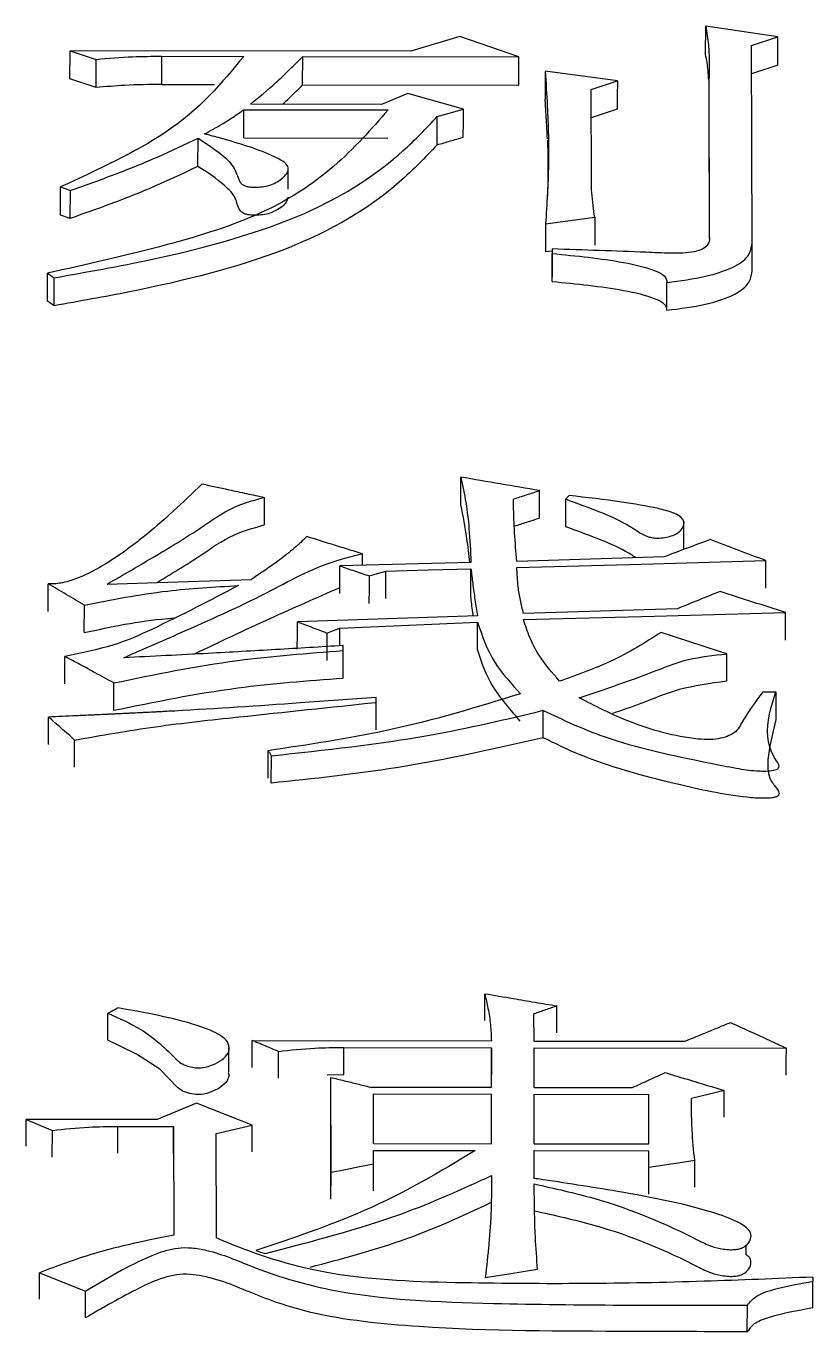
# Model space of a CAD drawing. Header units: millimetres. Extents: x 2301 to 4250, y 838 to 2217.
# Drawn here: x 2709.331 to 2711.928, y 2007.479 to 2011.79 of the extents above; entities that cross this region are included whole.
import ezdxf

# ---------------------------------------------------------------- set-up
doc = ezdxf.new("R2010")
doc.units = ezdxf.units.MM

msp = doc.modelspace()

# ---------------------------------------------------------------- linework, layer by layer
at = {"color": 7, "linetype": 'Continuous', "lineweight": 25}
for p, q in [((2711.5737, 2011.6963), (2711.574, 2011.7896)), ((2711.812, 2011.7538), (2711.574, 2011.7896)), ((2710.7628, 2011.7557), (2710.6006, 2011.7064)), ((2710.9576, 2011.6879), (2710.7628, 2011.7557)), ((2711.7256, 2011.7256), (2711.812, 2011.7538)), ((2709.4754, 2011.6153), (2709.4756, 2011.7085)), ((2709.4756, 2011.7085), (2709.5622, 2011.6798)), ((2710.6006, 2011.7064), (2709.4756, 2011.7085)), ((2711.7271, 2011.0716), (2711.7256, 2011.7256)), ((2709.562, 2011.5867), (2709.5622, 2011.6798)), ((2709.7783, 2011.5969), (2709.7786, 2011.6901)), ((2709.7786, 2011.6901), (2710.0489, 2011.6896)), ((2710.2435, 2011.5961), (2710.2437, 2011.6892)), ((2710.2437, 2011.6892), (2710.9576, 2011.6879)), ((2711.8118, 2011.6605), (2711.7253, 2011.6324)), ((2709.562, 2011.5867), (2709.4754, 2011.6153)), ((2711.0443, 2011.6413), (2711.0441, 2011.5482)), ((2711.2824, 2011.6086), (2711.0443, 2011.6413)), ((2711.5865, 2011.0906), (2711.5852, 2011.6188)), ((2711.5852, 2011.6036), (2711.5852, 2011.6188)), ((2709.7783, 2011.5969), (2709.9528, 2011.5966)), ((2710.2435, 2011.5961), (2710.9574, 2011.5947)), ((2711.1959, 2011.58), (2711.2824, 2011.6086)), ((2711.1966, 2011.2812), (2711.1959, 2011.58)), ((2711.585, 2011.5258), (2711.5852, 2011.6036)), ((2710.5037, 2011.5309), (2710.071, 2011.5317)), ((2710.5902, 2011.5668), (2710.5037, 2011.5309)), ((2710.7742, 2011.5159), (2710.5902, 2011.5668)), ((2711.586, 2011.0883), (2711.585, 2011.5258)), ((2710.0492, 2011.4207), (2710.0494, 2011.5136)), ((2710.0494, 2011.5136), (2710.5254, 2011.5127)), ((2710.6874, 2011.3978), (2710.6876, 2011.4907)), ((2710.6877, 2011.4907), (2710.7742, 2011.5159)), ((2711.2821, 2011.5156), (2711.1956, 2011.487)), ((2710.0492, 2011.4207), (2710.5251, 2011.4198)), ((2710.1958, 2011.2515), (2710.196, 2011.3183)), ((2709.444, 2011.166), (2709.4442, 2011.2586)), ((2709.4443, 2011.2585), (2709.4767, 2011.2474)), ((2709.4765, 2011.1548), (2709.4767, 2011.2474)), ((2709.4765, 2011.1548), (2709.444, 2011.166)), ((2711.0455, 2011.1366), (2711.2077, 2011.1587)), ((2711.2077, 2011.1587), (2711.2075, 2011.0662)), ((2711.0455, 2011.1366), (2711.0453, 2011.0441)), ((2711.0673, 2011.054), (2711.0671, 2010.9617)), ((2711.0673, 2011.054), (2711.0674, 2011.039)), ((2711.7269, 2010.9792), (2711.7271, 2011.0716)), ((2711.0673, 2011.0471), (2711.0453, 2011.0441)), ((2711.0671, 2010.9467), (2711.0674, 2011.039)), ((2709.4014, 2010.8819), (2709.4016, 2010.9741)), ((2709.4016, 2010.9741), (2709.4233, 2010.9589)), ((2711.0671, 2010.9467), (2711.0671, 2010.9617)), ((2709.4231, 2010.8667), (2709.4014, 2010.8819)), ((2710.1167, 2010.2341), (2710.1164, 2010.1428)), ((2711.1121, 2010.1369), (2711.1123, 2010.2281)), ((2711.502, 2010.0622), (2711.5022, 2010.1526)), ((2710.4415, 2010.0095), (2710.4416, 2010.0481)), ((2709.5227, 2009.7875), (2709.5229, 2009.8783)), ((2710.8208, 2009.7317), (2710.8211, 2009.8224)), ((2710.3775, 2009.6377), (2710.3777, 2009.7282)), ((2710.3777, 2009.7282), (2710.3777, 2009.7448)), ((2711.6432, 2009.627), (2711.6434, 2009.7175)), ((2709.6205, 2009.531), (2709.6207, 2009.6215)), ((2711.7625, 2009.5924), (2711.8058, 2009.5923)), ((2711.8058, 2009.5923), (2711.8056, 2009.502)), ((2710.4859, 2009.4668), (2710.4862, 2009.5572)), ((2710.4862, 2009.5571), (2710.4861, 2009.5739)), ((2709.4043, 2009.4186), (2709.4045, 2009.5088)), ((2711.0376, 2009.4406), (2711.0379, 2009.531)), ((2709.4906, 2009.343), (2709.4909, 2009.433)), ((2710.1292, 2009.3076), (2710.1295, 2009.3977)), ((2710.1401, 2009.2907), (2710.1403, 2009.3808)), ((2709.6006, 2008.4423), (2709.6008, 2008.5313)), ((2711.0072, 2008.4393), (2711.0071, 2008.5287)), ((2710.0003, 2008.4196), (2710.0003, 2008.4245)), ((2710.0767, 2008.3525), (2710.0769, 2008.4411)), ((2710.0769, 2008.4411), (2710.8666, 2008.4396)), ((2711.0072, 2008.4393), (2711.5048, 2008.4384)), ((2710.0001, 2008.3355), (2710.0003, 2008.4148)), ((2710.1633, 2008.3165), (2710.1635, 2008.405)), ((2710.3796, 2008.3292), (2710.3798, 2008.4181)), ((2710.3798, 2008.4181), (2710.8666, 2008.4172)), ((2710.8666, 2008.4172), (2710.8664, 2008.3287)), ((2710.8668, 2008.2867), (2710.8666, 2008.4172)), ((2711.0072, 2008.4169), (2711.8402, 2008.4154)), ((2711.0074, 2008.2864), (2711.0072, 2008.4169)), ((2710.3243, 2008.328), (2710.3796, 2008.3292)), ((2710.3372, 2008.0055), (2710.3367, 2008.3192)), ((2710.4666, 2008.2874), (2710.8668, 2008.2867)), ((2710.4774, 2008.2648), (2710.8668, 2008.2641)), ((2710.4776, 2008.1013), (2710.4774, 2008.2648)), ((2710.8671, 2008.1005), (2710.8668, 2008.2641)), ((2711.0074, 2008.2864), (2711.3319, 2008.2858)), ((2711.0075, 2008.2638), (2711.3861, 2008.2631)), ((2711.0077, 2008.1003), (2711.0075, 2008.2638)), ((2711.3858, 2008.1748), (2711.3861, 2008.2631)), ((2711.3863, 2008.0996), (2711.3861, 2008.2631)), ((2709.8933, 2008.2342), (2709.7636, 2008.18)), ((2710.0773, 2008.1612), (2709.8933, 2008.2342)), ((2710.3369, 2007.9171), (2710.3365, 2008.2305)), ((2709.3307, 2008.0926), (2709.3309, 2008.1808)), ((2709.3309, 2008.1808), (2709.4175, 2008.1443)), ((2709.7636, 2008.18), (2709.3309, 2008.1808)), ((2709.4172, 2008.0561), (2709.4175, 2008.1443)), ((2709.6336, 2008.0689), (2709.6338, 2008.1575)), ((2709.6338, 2008.1575), (2709.8177, 2008.1572)), ((2709.8177, 2008.1572), (2709.8182, 2007.799)), ((2709.9584, 2008.1341), (2710.0773, 2008.1612)), ((2709.9588, 2007.7895), (2709.9584, 2008.1341)), ((2710.4776, 2008.1013), (2710.8671, 2008.1005)), ((2710.4777, 2008.0784), (2710.8128, 2008.0778)), ((2710.4777, 2008.0327), (2710.4777, 2008.0784)), ((2711.0077, 2008.1003), (2711.3863, 2008.0996)), ((2711.0077, 2008.0775), (2711.3863, 2008.0768)), ((2711.0078, 2007.9859), (2711.0077, 2008.0775)), ((2711.3861, 2007.9887), (2711.3863, 2008.0768)), ((2711.3864, 2008.0219), (2711.3863, 2008.0768)), ((2710.3369, 2007.9176), (2710.3372, 2008.0055)), ((2711.3862, 2007.9339), (2711.3864, 2008.0219)), ((2711.7077, 2007.8227), (2711.7077, 2007.8246)), ((2711.7074, 2007.7364), (2711.7075, 2007.7664)), ((2709.3749, 2007.6743), (2709.5264, 2007.6133)), ((2711.9275, 2007.5588), (2711.9278, 2007.6462)), ((2711.9277, 2007.6602), (2711.9278, 2007.6462)), ((2709.5262, 2007.5254), (2709.5264, 2007.6133)), ((2711.7113, 2007.4793), (2711.7116, 2007.5671))]:
    msp.add_line(p, q, dxfattribs=at)
at = {"color": 7, "linetype": 'Continuous', "lineweight": 25, "flags": 128}
for points in [[(2711.8118, 2011.6605), (2711.8119, 2011.7128), (2711.812, 2011.7538)], [(2710.9574, 2011.5947), (2710.9575, 2011.6469), (2710.9576, 2011.6879)], [(2711.2824, 2011.6086), (2711.2822, 2011.5565), (2711.2821, 2011.5156)], [(2710.7739, 2011.423), (2710.7741, 2011.475), (2710.7742, 2011.5159)], [(2709.898, 2011.3266), (2709.898, 2011.3576), (2709.8981, 2011.3885), (2709.8982, 2011.4194)], [(2709.423, 2010.8667), (2709.4232, 2010.9079), (2709.4232, 2010.9334), (2709.4233, 2010.9589)], [(2711.4459, 2010.8515), (2711.446, 2010.8791), (2711.4461, 2010.9067), (2711.4462, 2010.9437)], [(2710.7658, 2010.2094), (2710.7659, 2010.2605), (2710.766, 2010.3007)], [(2711.0255, 2010.165), (2711.0256, 2010.2161), (2711.0257, 2010.2563)], [(2710.799, 2010.0189), (2710.5827, 2010.0132), (2710.3664, 2010.0075)], [(2711.4372, 2010.038), (2711.1938, 2010.0303), (2710.9505, 2010.0227)], [(2710.9505, 2010.0023), (2711.3615, 2010.0138), (2711.7726, 2010.0252)], [(2711.7723, 2009.9342), (2711.7725, 2009.9852), (2711.7726, 2010.0252)], [(2710.3661, 2009.9166), (2710.3663, 2009.9675), (2710.3664, 2010.0075)], [(2710.4635, 2009.8839), (2710.4637, 2009.9347), (2710.4638, 2009.9747)], [(2710.4638, 2009.9747), (2710.4908, 2009.9828), (2710.5178, 2009.9909)], [(2710.5176, 2009.9), (2710.5177, 2009.9509), (2710.5178, 2009.9909)], [(2710.5178, 2009.9909), (2710.6585, 2009.9947), (2710.7991, 2009.9986)], [(2710.7988, 2009.9076), (2710.799, 2009.9585), (2710.7991, 2009.9986)], [(2709.4035, 2009.8573), (2709.4036, 2009.9027), (2709.4037, 2009.9481)], [(2709.5986, 2009.9478), (2709.7978, 2009.9542), (2709.9361, 2009.9587), (2710.0744, 2009.9632)], [(2711.4808, 2009.8664), (2711.2266, 2009.8587), (2710.9724, 2009.851)], [(2710.9725, 2009.8304), (2711.4051, 2009.8419), (2711.8378, 2009.8535)], [(2711.8376, 2009.7628), (2711.8377, 2009.8135), (2711.8378, 2009.8535)], [(2710.2258, 2009.7329), (2710.226, 2009.7836), (2710.2261, 2009.8235)], [(2710.821, 2009.843), (2710.5235, 2009.8333), (2710.2261, 2009.8235)], [(2710.3235, 2009.7862), (2710.3451, 2009.7945), (2710.3667, 2009.8027)], [(2710.3666, 2009.7441), (2710.3666, 2009.7628), (2710.3667, 2009.8027)], [(2710.3667, 2009.8027), (2710.5939, 2009.8126), (2710.821, 2009.8224)], [(2710.3235, 2009.7862), (2710.3234, 2009.7355), (2710.3233, 2009.6956)], [(2709.458, 2009.6187), (2709.4581, 2009.6415), (2709.4582, 2009.6644), (2709.4583, 2009.7092)], [(2710.8445, 2008.5069), (2710.8446, 2008.5565), (2710.8447, 2008.5957)], [(2711.0825, 2008.4665), (2711.0826, 2008.5161), (2711.0828, 2008.5553)], [(2709.9977, 2008.3349), (2710.001, 2008.3269), (2709.9931, 2008.3042), (2709.9672, 2008.2824), (2709.9279, 2008.2658), (2709.9101, 2008.2626), (2709.8907, 2008.2625), (2709.8707, 2008.2658), (2709.8473, 2008.2744), (2709.8304, 2008.286), (2709.772, 2008.3462), (2709.6946, 2008.3964), (2709.6006, 2008.4423), (2709.6006, 2008.4423)], [(2711.8399, 2008.3268), (2711.8401, 2008.3763), (2711.8402, 2008.4154)], [(2710.3365, 2008.2309), (2710.3366, 2008.2802), (2710.3367, 2008.3192)], [(2710.8666, 2008.1758), (2710.8667, 2008.225), (2710.8668, 2008.2641)], [(2711.6348, 2008.2762), (2711.5909, 2008.2653), (2711.5588, 2008.2573), (2711.5267, 2008.2493)], [(2711.6346, 2008.1879), (2711.6347, 2008.2372), (2711.6348, 2008.2762)], [(2709.8175, 2008.069), (2709.8176, 2008.1182), (2709.8177, 2008.1572)], [(2710.0771, 2008.0731), (2710.0772, 2008.1223), (2710.0773, 2008.1612)], [(2711.5378, 2008.0445), (2711.4902, 2008.0374), (2711.4383, 2008.0296), (2711.3864, 2008.0219)], [(2711.5376, 2007.9565), (2711.5377, 2008.0056), (2711.5378, 2008.0445)], [(2710.4777, 2008.0327), (2710.4316, 2008.0238), (2710.3844, 2008.0146), (2710.3372, 2008.0055)], [(2710.4775, 2007.9448), (2710.4776, 2007.9938), (2710.4777, 2008.0327)], [(2710.0887, 2007.7475), (2710.1049, 2007.7428), (2710.1211, 2007.7381)], [(2709.3746, 2007.5869), (2709.3747, 2007.6086), (2709.3748, 2007.6308), (2709.3749, 2007.6743)], [(2711.0191, 2007.6852), (2710.9717, 2007.6777), (2710.9244, 2007.6701), (2710.846, 2007.6576)]]:
    msp.add_lwpolyline(points, dxfattribs=at)
at = {"color": 7, "linetype": 'Continuous', "lineweight": 25}
for points, knots in [([(2711.574, 2011.7896), (2711.5775, 2011.7689), (2711.584, 2011.7303), (2711.5857, 2011.6733), (2711.5854, 2011.637), (2711.5852, 2011.6188)], [0, 0, 0, 0, 0.366433, 0.683152, 1, 1, 1, 1]), ([(2710.0489, 2011.6896), (2709.9775, 2011.6029), (2709.8488, 2011.4464), (2709.5689, 2011.3165), (2709.4442, 2011.2586)], [0, 0, 0, 0, 0.554519, 1, 1, 1, 1]), ([(2709.5622, 2011.6798), (2709.602, 2011.6833), (2709.6731, 2011.6895), (2709.7463, 2011.6899), (2709.7786, 2011.6901)], [0, 0, 0, 0, 0.558835, 1, 1, 1, 1]), ([(2710.071, 2011.5317), (2710.0997, 2011.5553), (2710.1455, 2011.5932), (2710.2006, 2011.646), (2710.2293, 2011.6748), (2710.2437, 2011.6892)], [0, 0, 0, 0, 0.4553511, 0.7276233, 1, 1, 1, 1]), ([(2711.5838, 2011.6112), (2711.5833, 2011.6218), (2711.5822, 2011.6503), (2711.577, 2011.6785), (2711.5737, 2011.6963)], [0, 0, 0, 0, 0.371765, 1, 1, 1, 1]), ([(2711.0443, 2011.6413), (2711.0467, 2011.6026), (2711.0529, 2011.5007), (2711.057, 2011.3649), (2711.0518, 2011.235), (2711.0476, 2011.1694), (2711.0455, 2011.1366)], [0, 0, 0, 0, 0.234653, 0.617199, 0.808588, 1, 1, 1, 1]), ([(2709.7783, 2011.5969), (2709.7372, 2011.5966), (2709.664, 2011.596), (2709.5931, 2011.5895), (2709.562, 2011.5867)], [0, 0, 0, 0, 0.561085, 1, 1, 1, 1]), ([(2710.1773, 2011.5315), (2710.1848, 2011.5385), (2710.2077, 2011.56), (2710.2291, 2011.5816), (2710.2435, 2011.5961)], [0, 0, 0, 0, 0.327666, 1, 1, 1, 1]), ([(2711.0514, 2011.4167), (2711.0514, 2011.4178), (2711.0511, 2011.4238), (2711.0503, 2011.4396), (2711.0493, 2011.4591), (2711.0482, 2011.4785), (2711.0475, 2011.4907), (2711.0468, 2011.5028), (2711.0462, 2011.5125), (2711.0455, 2011.5241), (2711.0449, 2011.5352), (2711.0443, 2011.5439), (2711.0441, 2011.5482)], [0, 0, 0, 0, 0.025593, 0.136332, 0.357811, 0.468551, 0.57929, 0.63466, 0.7454, 0.800769, 0.900385, 1, 1, 1, 1]), ([(2710.5254, 2011.5127), (2710.4148, 2011.3861), (2710.2129, 2011.155), (2709.6542, 2011.0304), (2709.4016, 2010.9741)], [0, 0, 0, 0, 0.547825, 1, 1, 1, 1]), ([(2709.4233, 2010.9589), (2709.5309, 2010.9779), (2709.8337, 2011.0315), (2710.2824, 2011.1596), (2710.5459, 2011.3408), (2710.6518, 2011.4528), (2710.6876, 2011.4907)], [0, 0, 0, 0, 0.181249, 0.51022, 0.834425, 1, 1, 1, 1]), ([(2709.9198, 2011.4339), (2709.939, 2011.4444), (2709.9723, 2011.4624), (2710.0147, 2011.4892), (2710.0378, 2011.5055), (2710.0494, 2011.5136)], [0, 0, 0, 0, 0.40584, 0.702619, 1, 1, 1, 1]), ([(2710.6874, 2011.3978), (2710.6483, 2011.3563), (2710.5316, 2011.2324), (2710.2327, 2011.0451), (2709.778, 2010.9293), (2709.5065, 2010.8814), (2709.4231, 2010.8667)], [0, 0, 0, 0, 0.181362, 0.542096, 0.859345, 1, 1, 1, 1]), ([(2709.4767, 2011.2474), (2709.5266, 2011.2649), (2709.6274, 2011.3004), (2709.7684, 2011.3579), (2709.8549, 2011.3989), (2709.8982, 2011.4194)], [0, 0, 0, 0, 0.327502, 0.663046, 1, 1, 1, 1]), ([(2709.8982, 2011.4194), (2709.9205, 2011.4049), (2709.964, 2011.3767), (2710.016, 2011.3315), (2710.0275, 2011.296), (2710.0367, 2011.2737), (2710.0444, 2011.266), (2710.0553, 2011.2611), (2710.069, 2011.2584), (2710.0879, 2011.2573), (2710.1105, 2011.2587), (2710.1355, 2011.2637), (2710.1647, 2011.2767), (2710.1877, 2011.2955), (2710.1988, 2011.3167), (2710.1895, 2011.3382), (2710.1193, 2011.3761), (2710.0202, 2011.4067), (2709.9372, 2011.4292), (2709.9198, 2011.4339)], [0, 0, 0, 0, 0.119379, 0.233045, 0.347089, 0.372159, 0.392493, 0.404558, 0.416669, 0.432853, 0.454708, 0.476799, 0.507455, 0.574094, 0.62196, 0.65893, 0.726108, 0.942436, 1, 1, 1, 1]), ([(2710.6874, 2011.3978), (2710.6947, 2011.3999), (2710.7091, 2011.4041), (2710.7307, 2011.4104), (2710.7523, 2011.4167), (2710.7667, 2011.4209), (2710.7739, 2011.423)], [0, 0, 0, 0, 0.25, 0.5, 0.749999, 1, 1, 1, 1]), ([(2711.0515, 2011.4127), (2711.0524, 2011.3846), (2711.0544, 2011.3203), (2711.0522, 2011.2609), (2711.051, 2011.2273)], [0, 0, 0, 0, 0.436542, 1, 1, 1, 1]), ([(2709.898, 2011.3266), (2709.8563, 2011.3068), (2709.7713, 2011.2665), (2709.6306, 2011.209), (2709.5279, 2011.1729), (2709.4765, 2011.1548)], [0, 0, 0, 0, 0.324501, 0.661532, 1, 1, 1, 1]), ([(2710.1949, 2011.2251), (2710.1931, 2011.2185), (2710.1884, 2011.2014), (2710.1626, 2011.1824), (2710.1308, 2011.1699), (2710.1068, 2011.1656), (2710.0839, 2011.1647), (2710.066, 2011.1662), (2710.0537, 2011.169), (2710.0434, 2011.174), (2710.0278, 2011.1914), (2710.0264, 2011.2234), (2709.9793, 2011.273), (2709.9287, 2011.3063), (2709.898, 2011.3266)], [0, 0, 0, 0, 0.076313, 0.196799, 0.234784, 0.273104, 0.309128, 0.332236, 0.350897, 0.369558, 0.403187, 0.558357, 0.731446, 1, 1, 1, 1]), ([(2711.2077, 2011.1587), (2711.2058, 2011.1716), (2711.2017, 2011.1985), (2711.1975, 2011.2394), (2711.1969, 2011.2672), (2711.1966, 2011.2812)], [0, 0, 0, 0, 0.315175, 0.657489, 1, 1, 1, 1]), ([(2711.5867, 2011.0906), (2711.5862, 2011.0826), (2711.5854, 2011.0699), (2711.5665, 2011.0535), (2711.5264, 2011.04), (2711.4561, 2011.0395), (2711.3022, 2011.0462), (2711.1712, 2011.0506), (2711.0673, 2011.054)], [0, 0, 0, 0, 0.10163, 0.162723, 0.225538, 0.354202, 0.488391, 1, 1, 1, 1]), ([(2711.4462, 2010.9437), (2711.49, 2010.9493), (2711.5763, 2010.9604), (2711.6724, 2010.9931), (2711.7211, 2011.0329), (2711.7251, 2011.0587), (2711.7271, 2011.0716)], [0, 0, 0, 0, 0.2920999, 0.5740182, 0.7884709, 1, 1, 1, 1]), ([(2711.0674, 2011.039), (2711.1476, 2011.031), (2711.2686, 2011.0191), (2711.3936, 2010.9904), (2711.4423, 2010.9651), (2711.4449, 2010.9508), (2711.4462, 2010.9437)], [0, 0, 0, 0, 0.513291, 0.773413, 0.888294, 1, 1, 1, 1]), ([(2711.4459, 2010.8515), (2711.4898, 2010.8571), (2711.576, 2010.8682), (2711.6721, 2010.9009), (2711.7209, 2010.9406), (2711.7249, 2010.9664), (2711.7269, 2010.9792)], [0, 0, 0, 0, 0.292255, 0.574211, 0.788589, 1, 1, 1, 1]), ([(2711.0671, 2010.9467), (2711.1474, 2010.9387), (2711.2683, 2010.9268), (2711.3933, 2010.8981), (2711.4421, 2010.8729), (2711.4447, 2010.8586), (2711.4459, 2010.8515)], [0, 0, 0, 0, 0.5134408, 0.7735643, 0.8883897, 1, 1, 1, 1]), ([(2709.9115, 2010.2784), (2709.8489, 2010.2181), (2709.7533, 2010.1261), (2709.6115, 2010.0225), (2709.5203, 2009.9736), (2709.4638, 2009.9542), (2709.4281, 2009.9484), (2709.412, 2009.9482), (2709.4037, 2009.9481)], [0, 0, 0, 0, 0.493285, 0.7524365, 0.8836958, 0.9508034, 0.9748304, 1, 1, 1, 1]), ([(2709.9115, 2010.2784), (2709.9411, 2010.272), (2709.9901, 2010.2614), (2710.0585, 2010.2467), (2710.0973, 2010.2383), (2710.1167, 2010.2341)], [0, 0, 0, 0, 0.4319115, 0.7166767, 1, 1, 1, 1]), ([(2710.766, 2010.3007), (2710.7718, 2010.2727), (2710.7834, 2010.2166), (2710.7945, 2010.1228), (2710.7974, 2010.0565), (2710.799, 2010.0189)], [0, 0, 0, 0, 0.30129, 0.602619, 1, 1, 1, 1]), ([(2711.0257, 2010.2563), (2710.9825, 2010.2637), (2710.8959, 2010.2785), (2710.8093, 2010.2933), (2710.766, 2010.3007)], [0, 0, 0, 0, 0.5, 1, 1, 1, 1]), ([(2709.5986, 2009.9478), (2709.6518, 2009.9786), (2709.7626, 2010.0428), (2709.9052, 2010.1298), (2710.0051, 2010.2029), (2710.0886, 2010.2262), (2710.1167, 2010.2341)], [0, 0, 0, 0, 0.313515, 0.65412, 0.883724, 1, 1, 1, 1]), ([(2710.9393, 2010.2285), (2710.9537, 2010.2331), (2710.9825, 2010.2424), (2711.0113, 2010.2517), (2711.0257, 2010.2563)], [0, 0, 0, 0, 0.500003, 1, 1, 1, 1]), ([(2711.1123, 2010.2281), (2711.1496, 2010.2145), (2711.2207, 2010.1887), (2711.3065, 2010.1515), (2711.3503, 2010.1207), (2711.3794, 2010.1043), (2711.4035, 2010.0996), (2711.4238, 2010.0995), (2711.4453, 2010.1024), (2711.4673, 2010.1085), (2711.4879, 2010.1195), (2711.5011, 2010.1359), (2711.5048, 2010.1546), (2711.4904, 2010.1711), (2711.4627, 2010.186), (2711.3964, 2010.2025), (2711.2819, 2010.2219), (2711.1812, 2010.2335), (2711.1231, 2010.2402)], [0, 0, 0, 0, 0.140264, 0.267254, 0.345646, 0.385188, 0.401719, 0.418238, 0.440912, 0.464408, 0.491868, 0.534525, 0.581031, 0.616575, 0.651949, 0.706774, 0.83095, 1, 1, 1, 1]), ([(2711.1123, 2010.2281), (2711.1133, 2010.2292), (2711.1155, 2010.2317), (2711.1191, 2010.2357), (2711.1218, 2010.2387), (2711.1231, 2010.2401)], [0, 0, 0, 0, 0.259135, 0.629567, 1, 1, 1, 1]), ([(2710.7949, 2010.0188), (2710.7922, 2010.0454), (2710.7857, 2010.1094), (2710.7731, 2010.1725), (2710.7658, 2010.2094)], [0, 0, 0, 0, 0.416408, 1, 1, 1, 1]), ([(2710.9505, 2010.0227), (2710.9478, 2010.0541), (2710.9436, 2010.1043), (2710.9403, 2010.1728), (2710.9396, 2010.2099), (2710.9393, 2010.2285)], [0, 0, 0, 0, 0.456371, 0.728172, 1, 1, 1, 1]), ([(2711.0255, 2010.165), (2711.0111, 2010.1604), (2710.9833, 2010.1515), (2710.9556, 2010.1425), (2710.9422, 2010.1382)], [0, 0, 0, 0, 0.5191874, 1, 1, 1, 1]), ([(2709.7629, 2009.9531), (2709.8163, 2009.9853), (2709.9072, 2010.0401), (2710.0049, 2010.1117), (2710.0884, 2010.135), (2710.1164, 2010.1428)], [0, 0, 0, 0, 0.486507, 0.827387, 1, 1, 1, 1]), ([(2710.258, 2010.105), (2710.2441, 2010.0919), (2710.2163, 2010.0656), (2710.1558, 2010.0181), (2710.106, 2009.9845), (2710.0744, 2009.9632)], [0, 0, 0, 0, 0.267683, 0.535366, 1, 1, 1, 1]), ([(2710.258, 2010.105), (2710.2847, 2010.0967), (2710.3288, 2010.0831), (2710.3899, 2010.0641), (2710.4244, 2010.0534), (2710.4416, 2010.0481)], [0, 0, 0, 0, 0.437024, 0.719229, 1, 1, 1, 1]), ([(2711.3433, 2010.0351), (2711.3322, 2010.0421), (2711.2959, 2010.0651), (2711.2168, 2010.0989), (2711.1471, 2010.1242), (2711.1121, 2010.1369)], [0, 0, 0, 0, 0.1788504, 0.5866379, 1, 1, 1, 1]), ([(2711.5885, 2010.0944), (2711.5633, 2010.0851), (2711.5129, 2010.0663), (2711.4624, 2010.0474), (2711.4372, 2010.038)], [0, 0, 0, 0, 0.5000019, 1, 1, 1, 1]), ([(2711.7726, 2010.0252), (2711.7419, 2010.0368), (2711.6806, 2010.0599), (2711.6192, 2010.0829), (2711.5885, 2010.0944)], [0, 0, 0, 0, 0.5, 1, 1, 1, 1]), ([(2709.6529, 2009.7047), (2709.7212, 2009.7345), (2709.8874, 2009.8072), (2710.1274, 2009.9151), (2710.2961, 2010.0133), (2710.419, 2010.0427), (2710.4416, 2010.0481)], [0, 0, 0, 0, 0.257957, 0.627978, 0.931661, 1, 1, 1, 1]), ([(2710.3664, 2010.0075), (2710.3826, 2010.002), (2710.4151, 2009.9911), (2710.4475, 2009.9802), (2710.4638, 2009.9747)], [0, 0, 0, 0, 0.5, 1, 1, 1, 1]), ([(2710.7991, 2009.9986), (2710.8009, 2009.9822), (2710.8047, 2009.9482), (2710.812, 2009.8963), (2710.818, 2009.8608), (2710.821, 2009.843)], [0, 0, 0, 0, 0.316871, 0.658414, 1, 1, 1, 1]), ([(2710.9724, 2009.851), (2710.9689, 2009.8657), (2710.9618, 2009.8951), (2710.9532, 2009.9456), (2710.9515, 2009.9813), (2710.9505, 2010.0023)], [0, 0, 0, 0, 0.291003, 0.582043, 1, 1, 1, 1]), ([(2709.5229, 2009.8783), (2709.513, 2009.8841), (2709.4931, 2009.8958), (2709.4633, 2009.9133), (2709.4335, 2009.9307), (2709.4137, 2009.9423), (2709.4037, 2009.9481)], [0, 0, 0, 0, 0.25, 0.5, 0.75, 1, 1, 1, 1]), ([(2710.0312, 2009.9429), (2709.9383, 2009.8942), (2709.8087, 2009.8261), (2709.6226, 2009.7421), (2709.5134, 2009.7202), (2709.4583, 2009.7092)], [0, 0, 0, 0, 0.555127, 0.77558, 1, 1, 1, 1]), ([(2709.5229, 2009.8783), (2709.6127, 2009.8961), (2709.7747, 2009.9281), (2709.9521, 2009.9383), (2710.0311, 2009.9429)], [0, 0, 0, 0, 0.55469, 1, 1, 1, 1]), ([(2709.8842, 2009.7164), (2709.9683, 2009.7563), (2710.1259, 2009.8312), (2710.2897, 2009.9029), (2710.3662, 2009.9364)], [0, 0, 0, 0, 0.533247, 1, 1, 1, 1]), ([(2710.8068, 2009.8425), (2710.8062, 2009.8465), (2710.803, 2009.8683), (2710.8007, 2009.8899), (2710.7988, 2009.9076)], [0, 0, 0, 0, 0.183031, 1, 1, 1, 1]), ([(2711.6213, 2009.9236), (2711.5979, 2009.9141), (2711.5511, 2009.8951), (2711.5042, 2009.876), (2711.4808, 2009.8664)], [0, 0, 0, 0, 0.500002, 1, 1, 1, 1]), ([(2711.8378, 2009.8535), (2711.8017, 2009.8652), (2711.7296, 2009.8886), (2711.6574, 2009.9119), (2711.6213, 2009.9236)], [0, 0, 0, 0, 0.5, 1, 1, 1, 1]), ([(2709.5227, 2009.7875), (2709.6114, 2009.8068), (2709.7071, 2009.8275), (2709.8119, 2009.8352), (2709.8194, 2009.8358)], [0, 0, 0, 0, 0.928299, 1, 1, 1, 1]), ([(2710.2261, 2009.8235), (2710.2423, 2009.8173), (2710.2748, 2009.8049), (2710.3073, 2009.7925), (2710.3235, 2009.7862)], [0, 0, 0, 0, 0.499998, 1, 1, 1, 1]), ([(2710.8211, 2009.8224), (2710.8357, 2009.7773), (2710.862, 2009.6965), (2710.9314, 2009.6196), (2710.9621, 2009.5856)], [0, 0, 0, 0, 0.558486, 1, 1, 1, 1]), ([(2711.0918, 2009.6271), (2711.067, 2009.6558), (2711.026, 2009.7032), (2710.9916, 2009.7718), (2710.9789, 2009.8108), (2710.9725, 2009.8304)], [0, 0, 0, 0, 0.434094, 0.716404, 1, 1, 1, 1]), ([(2711.4268, 2009.7883), (2711.3744, 2009.755), (2711.2801, 2009.6948), (2711.1498, 2009.6479), (2711.0918, 2009.6271)], [0, 0, 0, 0, 0.554889, 1, 1, 1, 1]), ([(2711.6433, 2009.7176), (2711.6073, 2009.7294), (2711.5351, 2009.753), (2711.4629, 2009.7765), (2711.4269, 2009.7883)], [0, 0, 0, 0, 0.500001, 1, 1, 1, 1]), ([(2709.6207, 2009.6215), (2709.7546, 2009.6492), (2709.9959, 2009.6993), (2710.2601, 2009.7193), (2710.3777, 2009.7282)], [0, 0, 0, 0, 0.554954, 1, 1, 1, 1]), ([(2710.3777, 2009.7448), (2710.3035, 2009.7403), (2710.1551, 2009.7313), (2709.9136, 2009.7175), (2709.7461, 2009.7092), (2709.653, 2009.7047)], [0, 0, 0, 0, 0.30769, 0.615383, 1, 1, 1, 1]), ([(2710.9619, 2009.4952), (2710.9244, 2009.5385), (2710.8575, 2009.6158), (2710.832, 2009.6964), (2710.8208, 2009.7317)], [0, 0, 0, 0, 0.561177, 1, 1, 1, 1]), ([(2711.1568, 2009.5726), (2711.244, 2009.6019), (2711.3654, 2009.6427), (2711.5117, 2009.7031), (2711.5992, 2009.7127), (2711.6433, 2009.7175)], [0, 0, 0, 0, 0.5571819, 0.7762685, 1, 1, 1, 1]), ([(2709.6207, 2009.6215), (2709.6, 2009.6327), (2709.5626, 2009.6529), (2709.5085, 2009.6821), (2709.475, 2009.7002), (2709.4583, 2009.7092)], [0, 0, 0, 0, 0.381757, 0.690885, 1, 1, 1, 1]), ([(2709.6205, 2009.531), (2709.7544, 2009.5587), (2709.9957, 2009.6087), (2710.2599, 2009.6287), (2710.3775, 2009.6376)], [0, 0, 0, 0, 0.554919, 1, 1, 1, 1]), ([(2711.0379, 2009.5309), (2711.1016, 2009.5004), (2711.2562, 2009.4263), (2711.496, 2009.3754), (2711.6672, 2009.3409), (2711.7264, 2009.3315), (2711.7665, 2009.3303), (2711.7872, 2009.3312), (2711.8025, 2009.3339), (2711.8109, 2009.3369), (2711.8157, 2009.3415), (2711.8172, 2009.3511), (2711.7921, 2009.3848), (2711.7658, 2009.4674), (2711.7901, 2009.5431), (2711.8058, 2009.5923)], [0, 0, 0, 0, 0.186433, 0.452556, 0.513711, 0.559555, 0.574925, 0.592658, 0.599937, 0.607296, 0.613646, 0.622611, 0.650008, 0.77236, 1, 1, 1, 1]), ([(2711.7628, 2009.5924), (2711.7364, 2009.557), (2711.705, 2009.5151), (2711.6796, 2009.4647), (2711.6556, 2009.4484), (2711.6242, 2009.4379), (2711.5879, 2009.4334), (2711.521, 2009.4373), (2711.3899, 2009.4646), (2711.2645, 2009.5161), (2711.1828, 2009.559), (2711.1568, 2009.5726)], [0, 0, 0, 0, 0.266855, 0.315949, 0.365712, 0.400811, 0.43612, 0.478324, 0.604344, 0.873949, 1, 1, 1, 1]), ([(2711.6431, 2009.6269), (2711.5885, 2009.6195), (2711.48, 2009.6046), (2711.3732, 2009.5565), (2711.298, 2009.5313), (2711.2664, 2009.5207)], [0, 0, 0, 0, 0.370341, 0.735865, 1, 1, 1, 1]), ([(2710.4861, 2009.5739), (2710.4024, 2009.5676), (2710.1813, 2009.5511), (2709.9508, 2009.5358), (2709.7994, 2009.5276), (2709.782, 2009.5267), (2709.769, 2009.526), (2709.7517, 2009.5251), (2709.7344, 2009.5242), (2709.717, 2009.5233), (2709.6997, 2009.5225), (2709.6824, 2009.5216), (2709.665, 2009.5208), (2709.6477, 2009.5199), (2709.6303, 2009.5191), (2709.6129, 2009.5183), (2709.5999, 2009.5177), (2709.5826, 2009.5168), (2709.5652, 2009.516), (2709.5348, 2009.5146), (2709.4827, 2009.5123), (2709.4349, 2009.5101), (2709.4045, 2009.5088)], [0, 0, 0, 0, 0.233415, 0.616448, 0.640417, 0.652402, 0.664386, 0.676371, 0.700339, 0.712324, 0.724308, 0.748277, 0.760261, 0.772246, 0.796215, 0.808199, 0.820184, 0.832168, 0.856137, 0.868121, 0.916059, 1, 1, 1, 1]), ([(2709.4909, 2009.433), (2709.5794, 2009.4486), (2709.7557, 2009.4796), (2710.0919, 2009.5157), (2710.335, 2009.5413), (2710.4861, 2009.5572)], [0, 0, 0, 0, 0.276109, 0.550066, 1, 1, 1, 1]), ([(2710.9621, 2009.5856), (2710.8191, 2009.5415), (2710.5617, 2009.4623), (2710.2624, 2009.4176), (2710.1295, 2009.3977)], [0, 0, 0, 0, 0.555779, 1, 1, 1, 1]), ([(2709.4909, 2009.433), (2709.4836, 2009.4395), (2709.4689, 2009.4523), (2709.4401, 2009.4776), (2709.4187, 2009.4964), (2709.4045, 2009.5088)], [0, 0, 0, 0, 0.253649, 0.509351, 1, 1, 1, 1]), ([(2710.1403, 2009.3808), (2710.3175, 2009.3999), (2710.632, 2009.4338), (2710.9145, 2009.5014), (2711.0379, 2009.531)], [0, 0, 0, 0, 0.563398, 1, 1, 1, 1]), ([(2711.8056, 2009.5019), (2711.8034, 2009.492), (2711.7926, 2009.4426), (2711.7745, 2009.3734), (2711.7813, 2009.3018), (2711.8119, 2009.2712), (2711.8165, 2009.2569), (2711.8153, 2009.2512), (2711.811, 2009.2472), (2711.8034, 2009.244), (2711.7887, 2009.2412), (2711.7563, 2009.2397), (2711.6464, 2009.2491), (2711.4366, 2009.295), (2711.2029, 2009.3595), (2711.077, 2009.4213), (2711.0376, 2009.4406)], [0, 0, 0, 0, 0.045786, 0.228954, 0.321224, 0.367009, 0.378404, 0.386709, 0.392499, 0.398304, 0.406952, 0.423706, 0.46158, 0.625083, 0.88272, 1, 1, 1, 1]), ([(2711.0376, 2009.4406), (2710.8788, 2009.4042), (2710.5933, 2009.3389), (2710.2793, 2009.3054), (2710.1401, 2009.2906)], [0, 0, 0, 0, 0.55649, 1, 1, 1, 1]), ([(2710.1295, 2009.3977), (2710.1313, 2009.3949), (2710.1349, 2009.3892), (2710.1385, 2009.3836), (2710.1403, 2009.3808)], [0, 0, 0, 0, 0.500504, 1, 1, 1, 1]), ([(2710.8447, 2008.5957), (2710.8484, 2008.5794), (2710.856, 2008.5454), (2710.8644, 2008.4934), (2710.8658, 2008.4575), (2710.8666, 2008.4396)], [0, 0, 0, 0, 0.315282, 0.657356, 1, 1, 1, 1]), ([(2710.8447, 2008.5957), (2710.876, 2008.5904), (2710.9313, 2008.581), (2711.0106, 2008.5675), (2711.0587, 2008.5594), (2711.0828, 2008.5553)], [0, 0, 0, 0, 0.394054, 0.697027, 1, 1, 1, 1]), ([(2711.0828, 2008.5553), (2711.0764, 2008.5531), (2711.0638, 2008.5486), (2711.0449, 2008.542), (2711.026, 2008.5353), (2711.0134, 2008.5309), (2711.0071, 2008.5287)], [0, 0, 0, 0, 0.25, 0.5, 0.75, 1, 1, 1, 1]), ([(2709.6008, 2008.5313), (2709.6384, 2008.5143), (2709.7346, 2008.4709), (2709.7956, 2008.4092), (2709.8384, 2008.3674), (2709.8577, 2008.3582), (2709.8764, 2008.3527), (2709.8981, 2008.3504), (2709.9182, 2008.3518), (2709.944, 2008.3587), (2709.9721, 2008.3726), (2709.997, 2008.3932), (2710.004, 2008.4179), (2709.9941, 2008.4421), (2709.9583, 2008.4682), (2709.8832, 2008.4968), (2709.7693, 2008.5246), (2709.6789, 2008.5408), (2709.6333, 2008.5491)], [0, 0, 0, 0, 0.132576, 0.3392, 0.368942, 0.383767, 0.408892, 0.423885, 0.438973, 0.45932, 0.498147, 0.542368, 0.587069, 0.63299, 0.675109, 0.75468, 0.876187, 1, 1, 1, 1]), ([(2709.6008, 2008.5313), (2709.6035, 2008.5328), (2709.6103, 2008.5365), (2709.6211, 2008.5424), (2709.6292, 2008.5469), (2709.6333, 2008.5491)], [0, 0, 0, 0, 0.252839, 0.626395, 1, 1, 1, 1]), ([(2711.5048, 2008.4384), (2711.53, 2008.4488), (2711.5679, 2008.4644), (2711.6183, 2008.4852), (2711.6435, 2008.4955), (2711.6561, 2008.5007)], [0, 0, 0, 0, 0.5, 0.75, 1, 1, 1, 1]), ([(2711.6561, 2008.5007), (2711.6796, 2008.4899), (2711.722, 2008.4702), (2711.7833, 2008.4418), (2711.8212, 2008.4242), (2711.8402, 2008.4154)], [0, 0, 0, 0, 0.382288, 0.691144, 1, 1, 1, 1]), ([(2710.1635, 2008.405), (2710.1511, 2008.4102), (2710.1305, 2008.4188), (2710.1017, 2008.4308), (2710.0852, 2008.4376), (2710.0769, 2008.4411)], [0, 0, 0, 0, 0.4283602, 0.7141801, 1, 1, 1, 1]), ([(2710.1635, 2008.405), (2710.2033, 2008.4094), (2710.2744, 2008.4173), (2710.3476, 2008.4178), (2710.3798, 2008.4181)], [0, 0, 0, 0, 0.558835, 1, 1, 1, 1]), ([(2710.3367, 2008.3192), (2710.3515, 2008.3156), (2710.3805, 2008.3085), (2710.4238, 2008.2979), (2710.4523, 2008.2909), (2710.4666, 2008.2874)], [0, 0, 0, 0, 0.340619, 0.67031, 1, 1, 1, 1]), ([(2711.3319, 2008.2858), (2711.3437, 2008.2912), (2711.3677, 2008.3021), (2711.4037, 2008.3186), (2711.4279, 2008.3297), (2711.44, 2008.3352)], [0, 0, 0, 0, 0.327554, 0.663777, 1, 1, 1, 1]), ([(2711.44, 2008.3352), (2711.468, 2008.3268), (2711.5144, 2008.3127), (2711.5793, 2008.293), (2711.6163, 2008.2818), (2711.6348, 2008.2762)], [0, 0, 0, 0, 0.429876, 0.714938, 1, 1, 1, 1]), ([(2711.5378, 2008.0445), (2711.5344, 2008.0781), (2711.5291, 2008.1291), (2711.5273, 2008.1973), (2711.5269, 2008.232), (2711.5267, 2008.2493)], [0, 0, 0, 0, 0.490533, 0.745253, 1, 1, 1, 1]), ([(2709.4175, 2008.1443), (2709.4572, 2008.1487), (2709.5284, 2008.1567), (2709.6015, 2008.1572), (2709.6338, 2008.1575)], [0, 0, 0, 0, 0.558835, 1, 1, 1, 1]), ([(2710.8128, 2008.0778), (2710.6971, 2008.0082), (2710.4884, 2007.8825), (2710.2119, 2007.7891), (2710.0887, 2007.7475)], [0, 0, 0, 0, 0.554384, 1, 1, 1, 1]), ([(2710.1211, 2007.7381), (2710.2752, 2007.7782), (2710.5481, 2007.8491), (2710.7703, 2007.951), (2710.8671, 2007.9954)], [0, 0, 0, 0, 0.564488, 1, 1, 1, 1]), ([(2710.8672, 2007.9953), (2710.867, 2007.9577), (2710.8666, 2007.883), (2710.8593, 2007.7703), (2710.8505, 2007.6952), (2710.846, 2007.6576)], [0, 0, 0, 0, 0.336229, 0.668022, 1, 1, 1, 1]), ([(2711.0079, 2007.9675), (2711.0748, 2007.9527), (2711.2781, 2007.9079), (2711.4607, 2007.8282), (2711.586, 2007.7627), (2711.6252, 2007.7531), (2711.6534, 2007.7502), (2711.6734, 2007.7509), (2711.6901, 2007.7546), (2711.7057, 2007.7626), (2711.7198, 2007.777), (2711.7263, 2007.7959), (2711.7183, 2007.816), (2711.6858, 2007.8417), (2711.5493, 2007.8945), (2711.3127, 2007.9391), (2711.1043, 2007.9719), (2711.0122, 2007.9853), (2711.0078, 2007.9859)], [0, 0, 0, 0, 0.124007, 0.376465, 0.411268, 0.435218, 0.449016, 0.459492, 0.468414, 0.479423, 0.497391, 0.524308, 0.546398, 0.568411, 0.629484, 0.837717, 0.992417, 1, 1, 1, 1]), ([(2711.0191, 2007.6852), (2711.0163, 2007.721), (2711.0114, 2007.7862), (2711.0087, 2007.8803), (2711.0081, 2007.9384), (2711.0079, 2007.9675)], [0, 0, 0, 0, 0.378518, 0.689253, 1, 1, 1, 1]), ([(2710.2683, 2007.693), (2710.3708, 2007.7202), (2710.5914, 2007.7786), (2710.7708, 2007.8623), (2710.8669, 2007.907)], [0, 0, 0, 0, 0.464641, 1, 1, 1, 1]), ([(2711.0076, 2007.8792), (2711.0746, 2007.8644), (2711.278, 2007.8196), (2711.4604, 2007.74), (2711.586, 2007.6746), (2711.625, 2007.6651), (2711.6533, 2007.6621), (2711.6733, 2007.6629), (2711.6899, 2007.6666), (2711.7055, 2007.6746), (2711.7197, 2007.6891), (2711.7256, 2007.7079), (2711.7204, 2007.7251), (2711.7094, 2007.7329), (2711.7058, 2007.7355)], [0, 0, 0, 0, 0.222574, 0.675695, 0.737857, 0.780976, 0.805639, 0.82445, 0.840474, 0.860282, 0.89261, 0.940825, 0.980383, 1, 1, 1, 1]), ([(2709.8182, 2007.799), (2709.7283, 2007.7807), (2709.569, 2007.7482), (2709.4338, 2007.6967), (2709.3749, 2007.6743)], [0, 0, 0, 0, 0.564088, 1, 1, 1, 1]), ([(2711.9277, 2007.6602), (2711.808, 2007.6551), (2711.4245, 2007.6387), (2710.8969, 2007.6352), (2710.3475, 2007.653), (2710.0893, 2007.7338), (2709.9764, 2007.7818), (2709.9586, 2007.7893)], [0, 0, 0, 0, 0.175955, 0.563795, 0.77802, 0.965061, 1, 1, 1, 1]), ([(2709.5264, 2007.6133), (2709.5951, 2007.6551), (2709.6755, 2007.7041), (2709.7872, 2007.7477), (2709.8315, 2007.7576), (2709.8799, 2007.7579), (2709.9687, 2007.7411), (2710.102, 2007.6808), (2710.398, 2007.5892), (2710.9762, 2007.5667), (2711.4341, 2007.567), (2711.7115, 2007.5671)], [0, 0, 0, 0, 0.138482, 0.162102, 0.180201, 0.198515, 0.22064, 0.2973, 0.42504, 0.651641, 1, 1, 1, 1]), ([(2711.7113, 2007.4793), (2711.5851, 2007.4799), (2711.2236, 2007.4815), (2710.7405, 2007.4809), (2710.3073, 2007.5249), (2710.0859, 2007.5997), (2709.9693, 2007.6551), (2709.8716, 2007.6703), (2709.8255, 2007.6689), (2709.7664, 2007.6539), (2709.665, 2007.6056), (2709.5843, 2007.559), (2709.5262, 2007.5254)], [0, 0, 0, 0, 0.157251, 0.450542, 0.60422, 0.695386, 0.78573, 0.803607, 0.82168, 0.841557, 0.885776, 1, 1, 1, 1]), ([(2711.7116, 2007.5671), (2711.7208, 2007.5786), (2711.7399, 2007.6024), (2711.8233, 2007.6276), (2711.8879, 2007.6391), (2711.9278, 2007.6462)], [0, 0, 0, 0, 0.266463, 0.547608, 1, 1, 1, 1]), ([(2711.9275, 2007.5583), (2711.8766, 2007.5494), (2711.8061, 2007.537), (2711.7299, 2007.5074), (2711.7174, 2007.4885), (2711.7113, 2007.4793)], [0, 0, 0, 0, 0.572568, 0.791112, 1, 1, 1, 1])]:
    msp.add_open_spline(points, degree=3, knots=knots, dxfattribs=at)

doc.saveas('drawing.dxf')
